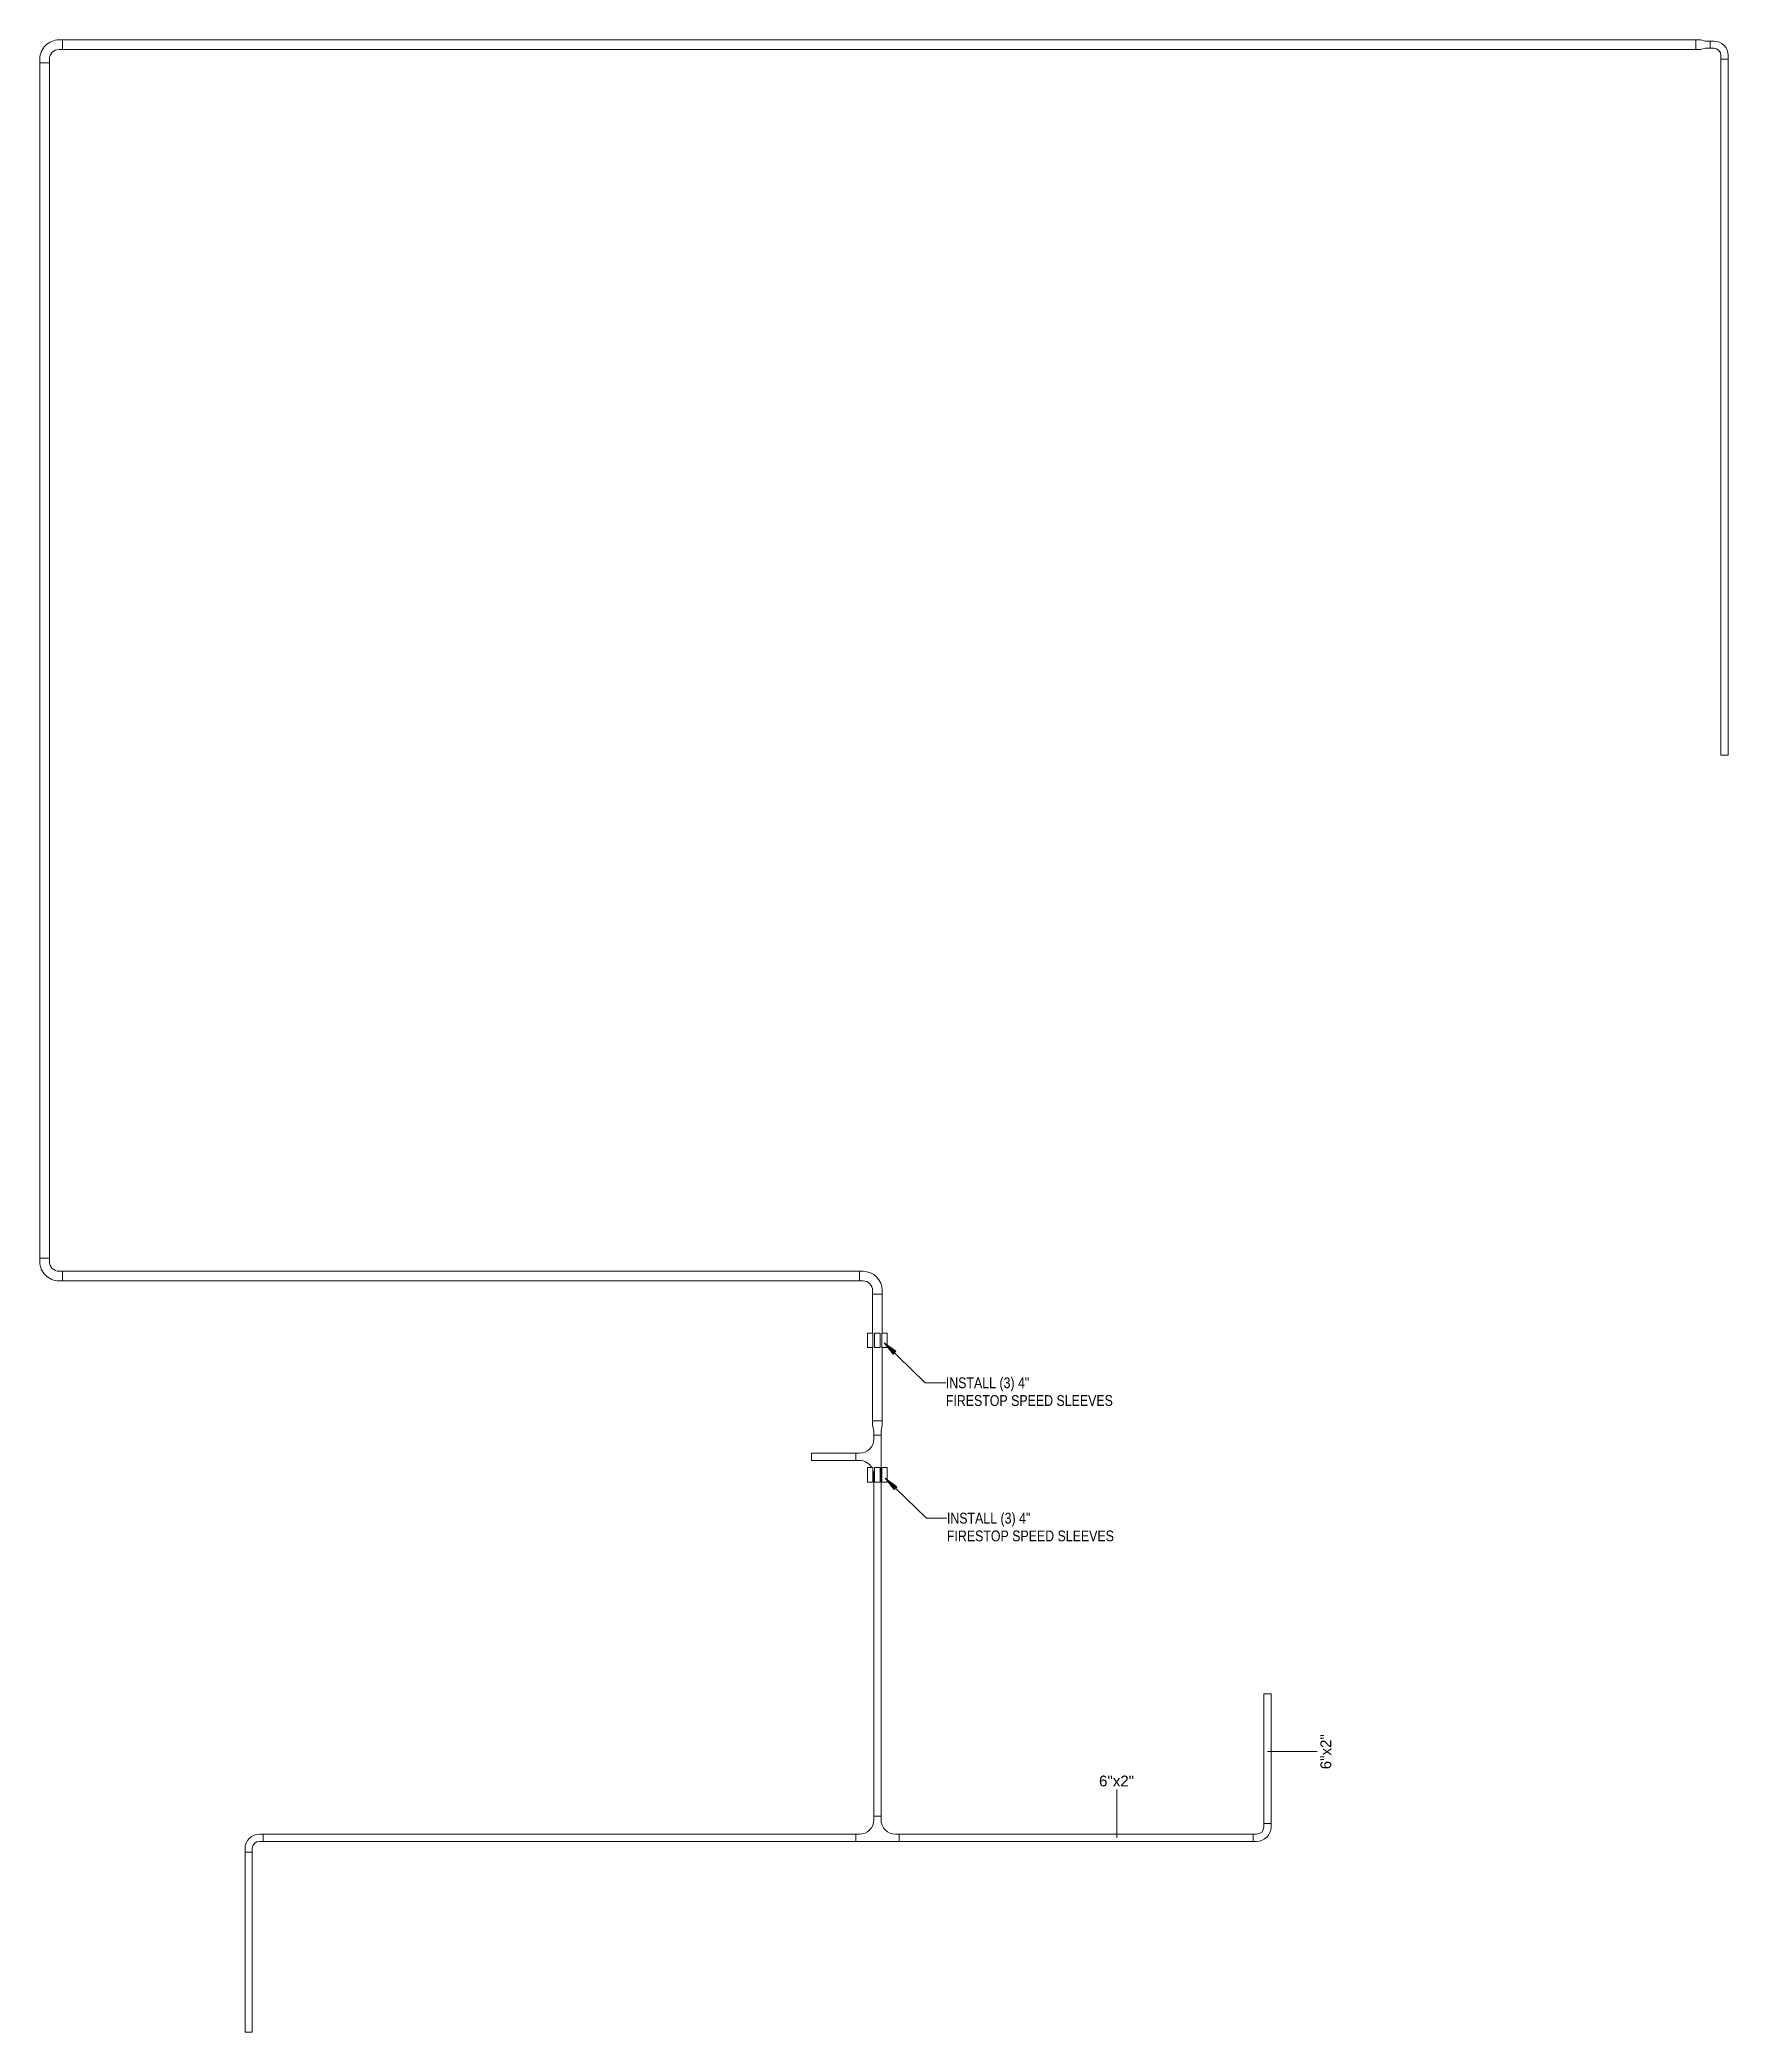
# Model space of a CAD drawing. Header units: inches. Extents: x -819 to 588, y -905 to 755.
import ezdxf

# ---------------------------------------------------------------- set-up
doc = ezdxf.new("R2010")
doc.units = ezdxf.units.IN
doc.header["$MEASUREMENT"] = 0
for name, color, linetype, lineweight in [('E-CABL-TRAY', 211, 'Continuous', 9), ('E-CABL-TRAY-IDEN', 211, 'Continuous', 9), ('E-POWR-CNDT', 130, 'Continuous', 9), ('G-ANNO-TEXT', 231, 'Continuous', 9)]:
    doc.layers.add(name, color=color, linetype=linetype, lineweight=lineweight)
doc.styles.add('Arial', font='arial.ttf', dxfattribs={"height": 9})
doc.styles.add('Arial Narrow', font='ARIALN.TTF', dxfattribs={"height": 9})

# ---------------------------------------------------------------- blocks, each defined once
blk = doc.blocks.new('Channel Horizontal Bend - Standard-643935-8TH FLOOR TELECOM OVERHEAD CABLE TRAY')
at = {"layer": 'E-CABL-TRAY'}
for p, q in [((-12, 3), (-12, -3)), ((-9, 3), (-12, 3)), ((3, 12), (-3, 12)), ((-3, 9), (-3, 12)), ((3, 12), (3, 9)), ((-12, -3), (-9, -3))]:
    blk.add_line(p, q, dxfattribs=at)
for radius, end in [(6, 360), (12, 0)]:
    blk.add_arc((-9, 9), radius, 270, end, dxfattribs=at)
blk = doc.blocks.new('Channel Horizontal Tee - 12_ Radius-642547-8TH FLOOR TELECOM OVERHEAD CABLE TRAY')
at = {"layer": 'E-CABL-TRAY'}
for p, q in [((-18, -3), (-18, 3)), ((-18, 3), (18, 3)), ((18, 3), (18, -3)), ((-15, -3), (-18, -3)), ((-3, -18), (-3, -15)), ((3, -15), (3, -18)), ((18, -3), (15, -3)), ((3, -18), (-3, -18))]:
    blk.add_line(p, q, dxfattribs=at)
for centre, start, end in [((-15, -15), 360, 90), ((15, -15), 90, 180)]:
    blk.add_arc(centre, 12, start, end, dxfattribs=at)
blk = doc.blocks.new('Channel Horizontal Bend - Standard-643936-8TH FLOOR TELECOM OVERHEAD CABLE TRAY')
at = {"layer": 'E-CABL-TRAY'}
for p, q in [((-15, 4), (-15, -4)), ((-12, 4), (-15, 4)), ((4, 15), (-4, 15)), ((-4, 12), (-4, 15)), ((4, 15), (4, 12)), ((-15, -4), (-12, -4))]:
    blk.add_line(p, q, dxfattribs=at)
for radius, end in [(8, 360), (16, 0)]:
    blk.add_arc((-12, 12), radius, 270, end, dxfattribs=at)
blk = doc.blocks.new('Channel Reducer - Standard-645861-8TH FLOOR TELECOM OVERHEAD CABLE TRAY')
at = {"layer": 'E-CABL-TRAY'}
for p, q in [((0, 4), (0, -4)), ((4, 4), (0, 4)), ((4, 4), (8, 3)), ((8, 3), (12, 3)), ((12, -3), (12, 3)), ((0, -4), (4, -4)), ((8, -3), (4, -4)), ((12, -3), (8, -3))]:
    blk.add_line(p, q, dxfattribs=at)
blk = doc.blocks.new('Conduit Sleeve - Wall - 4_ Conduit Sleeve-594979-8TH FLOOR TELECOM OVERHEAD CABLE TRAY')
at = {"layer": 'E-POWR-CNDT'}
for p, q in [((-123.1, -447.1), (-123.1, -435.1)), ((-120.8, -435.1), (-123.1, -435.1)), ((-123.1, -447.1), (-120.8, -447.1)), ((-118.6, -435.1), (-120.8, -435.1)), ((-120.8, -447.1), (-118.6, -447.1)), ((-118.6, -435.1), (-118.6, -447.1))]:
    blk.add_line(p, q, dxfattribs=at)
blk = doc.blocks.new('Channel Horizontal Tee - 12_ Radius-V245-8TH FLOOR TELECOM OVERHEAD CABLE TRAY')
at = {"layer": 'E-CABL-TRAY'}
for p, q in [((-18, -3), (-18, 3)), ((-18, 3), (18, 3)), ((18, 3), (18, 2.2)), ((-15, -3), (-18, -3)), ((-3, -18), (-3, -15)), ((3, -15), (3, -18)), ((18, -3), (15, -3)), ((18, -2.3), (18, -3)), ((3, -18), (-3, -18))]:
    blk.add_line(p, q, dxfattribs=at)
for centre, start, end in [((-15, -15), 360, 90), ((15, -15), 120.134, 180), ((15, -15), 90, 110.0525)]:
    blk.add_arc(centre, 12, start, end, dxfattribs=at)

msp = doc.modelspace()

# ---------------------------------------------------------------- hatches: boundary and pattern name
at = {"layer": 'G-ANNO-TEXT'}
for points in [[(-115.2, -331), (-107.7, -340.5), (-105.5, -338.2)], [(-114.3, -443.8), (-106.8, -453.3), (-104.6, -451)]]:
    msp.add_hatch(color=250, dxfattribs=at).paths.add_polyline_path(points, flags=0)

# ---------------------------------------------------------------- linework, layer by layer
at = {"layer": 'E-CABL-TRAY'}
for p, q in [((-799.8, 754.5), (-799.8, 746.5)), ((-799.8, 754.5), (561.2, 754.5)), ((561.2, 746.5), (561.2, 754.5)), ((-810.8, 735.5), (-818.8, 735.5)), ((-818.8, -260.5), (-818.8, 735.5)), ((-810.8, -260.5), (-810.8, 735.5)), ((-799.8, 746.5), (561.2, 746.5)), ((588.2, 738.5), (582.2, 738.5)), ((582.2, 738.5), (582.2, 158.5)), ((588.2, 738.5), (588.2, 158.5)), ((582.2, 158.5), (588.2, 158.5)), ((-818.8, -260.5), (-810.8, -260.5)), ((-799.8, -271.5), (-799.8, -279.5)), ((-799.8, -271.5), (-135.8, -271.5)), ((-799.8, -279.5), (-135.8, -279.5)), ((-135.8, -279.5), (-135.8, -271.5)), ((-116.8, -290.5), (-124.8, -290.5)), ((-124.8, -290.5), (-124.8, -323.1)), ((-116.8, -290.5), (-116.8, -323.1)), ((-124.8, -335.1), (-124.8, -396.1)), ((-116.8, -335.1), (-116.8, -396.1)), ((-124.8, -396.1), (-116.8, -396.1)), ((-175.8, -423.1), (-175.8, -429.1)), ((-138.8, -423.1), (-175.8, -423.1)), ((-138.8, -429.1), (-175.8, -429.1)), ((-138.8, -429.1), (-138.8, -423.1)), ((-123.1, -444.1), (-123.8, -444.1)), ((-123.8, -725.5), (-123.8, -444.1)), ((-117.8, -444.1), (-118.6, -444.1)), ((-117.8, -725.5), (-117.8, -444.1)), ((207.2, -623.5), (201.2, -623.5)), ((201.2, -731.5), (201.2, -623.5)), ((207.2, -731.5), (207.2, -623.5)), ((-123.8, -725.5), (-117.8, -725.5)), ((-632.8, -740.5), (-632.8, -746.5)), ((-138.8, -740.5), (-632.8, -740.5)), ((-138.8, -746.5), (-632.8, -746.5)), ((-138.8, -746.5), (-138.8, -740.5)), ((-102.8, -740.5), (-102.8, -746.5)), ((192.2, -740.5), (-102.8, -740.5)), ((192.2, -746.5), (-102.8, -746.5)), ((192.2, -746.5), (192.2, -740.5)), ((201.2, -731.5), (207.2, -731.5)), ((-641.8, -755.5), (-647.8, -755.5)), ((-647.8, -755.5), (-647.8, -905.5)), ((-641.8, -755.5), (-641.8, -905.5)), ((-647.8, -905.5), (-641.8, -905.5))]:
    msp.add_line(p, q, dxfattribs=at)
at = {"layer": 'E-CABL-TRAY-IDEN'}
for p, q in [((204.2, -671.5), (245.6, -671.5)), ((78.8, -743.5), (78.8, -703.4))]:
    msp.add_line(p, q, dxfattribs=at)
at = {"layer": 'G-ANNO-TEXT', "color": 250}
for p, q in [((-115.2, -331), (-107.7, -340.5)), ((-105.5, -338.2), (-115.2, -331)), ((-115.2, -331), (-80.9, -364.4)), ((-107.7, -340.5), (-105.5, -338.2)), ((-80.9, -364.4), (-63.8, -364.4)), ((-114.3, -443.8), (-106.8, -453.3)), ((-104.6, -451), (-114.3, -443.8)), ((-114.3, -443.8), (-80, -477.2)), ((-106.8, -453.3), (-104.6, -451)), ((-80, -477.2), (-62.9, -477.2))]:
    msp.add_line(p, q, dxfattribs=at)

# ---------------------------------------------------------------- block references
at = {"layer": 'E-CABL-TRAY'}
for name, p, rotation in [('Channel Horizontal Bend - Standard-643936-8TH FLOOR TELECOM OVERHEAD CABLE TRAY', (-814.8, 750.5), 180), ('Channel Horizontal Bend - Standard-643935-8TH FLOOR TELECOM OVERHEAD CABLE TRAY', (585.2, 750.5), 90), ('Channel Horizontal Bend - Standard-643936-8TH FLOOR TELECOM OVERHEAD CABLE TRAY', (-814.8, -275.5), 270), ('Channel Horizontal Bend - Standard-643936-8TH FLOOR TELECOM OVERHEAD CABLE TRAY', (-120.8, -275.5), 90), ('Channel Reducer - Standard-645861-8TH FLOOR TELECOM OVERHEAD CABLE TRAY', (-120.8, -396.1), 270), ('Channel Horizontal Tee - 12_ Radius-V245-8TH FLOOR TELECOM OVERHEAD CABLE TRAY', (-120.8, -426.1), 270), ('Channel Horizontal Tee - 12_ Radius-642547-8TH FLOOR TELECOM OVERHEAD CABLE TRAY', (-120.8, -743.5), 180), ('Channel Horizontal Bend - Standard-643935-8TH FLOOR TELECOM OVERHEAD CABLE TRAY', (-644.8, -743.5), 180)]:
    msp.add_blockref(name, p, dxfattribs=dict(at, rotation=rotation))
for name, p in [('Channel Reducer - Standard-645861-8TH FLOOR TELECOM OVERHEAD CABLE TRAY', (561.2, 750.5)), ('Channel Horizontal Bend - Standard-643935-8TH FLOOR TELECOM OVERHEAD CABLE TRAY', (204.2, -743.5))]:
    msp.add_blockref(name, p, dxfattribs=at)
at = {"layer": 'E-POWR-CNDT'}
for p in [(-6, 112), (0, 112), (6, 112), (-6, 0), (0, 0), (6, 0)]:
    msp.add_blockref('Conduit Sleeve - Wall - 4_ Conduit Sleeve-594979-8TH FLOOR TELECOM OVERHEAD CABLE TRAY', p, dxfattribs=at)

# ---------------------------------------------------------------- texts
at = {"layer": 'E-CABL-TRAY-IDEN', "insert": (248.4, -686.4), "char_height": 9, "width": 35.754, "attachment_point": 1, "rotation": 90, "style": 'Arial'}
msp.add_mtext('6"x2"', dxfattribs=at)
at = {"layer": 'E-CABL-TRAY-IDEN', "insert": (63.9, -691.7), "char_height": 9, "width": 35.754, "attachment_point": 1, "style": 'Arial'}
msp.add_mtext('6"x2"', dxfattribs=at)
at = {"layer": 'G-ANNO-TEXT', "color": 7, "char_height": 9, "attachment_point": 1, "style": 'Arial Narrow'}
for s, insert, width in [('INSTALL (3) 4"', (-63.8, -359.9), 85.749), ('FIRESTOP SPEED SLEEVES', (-63.8, -374.7), 172.104), ('INSTALL (3) 4"', (-62.9, -472.7), 85.749), ('FIRESTOP SPEED SLEEVES', (-62.9, -487.5), 172.104)]:
    msp.add_mtext(s, dxfattribs=dict(at, insert=insert, width=width))

doc.saveas('drawing.dxf')
